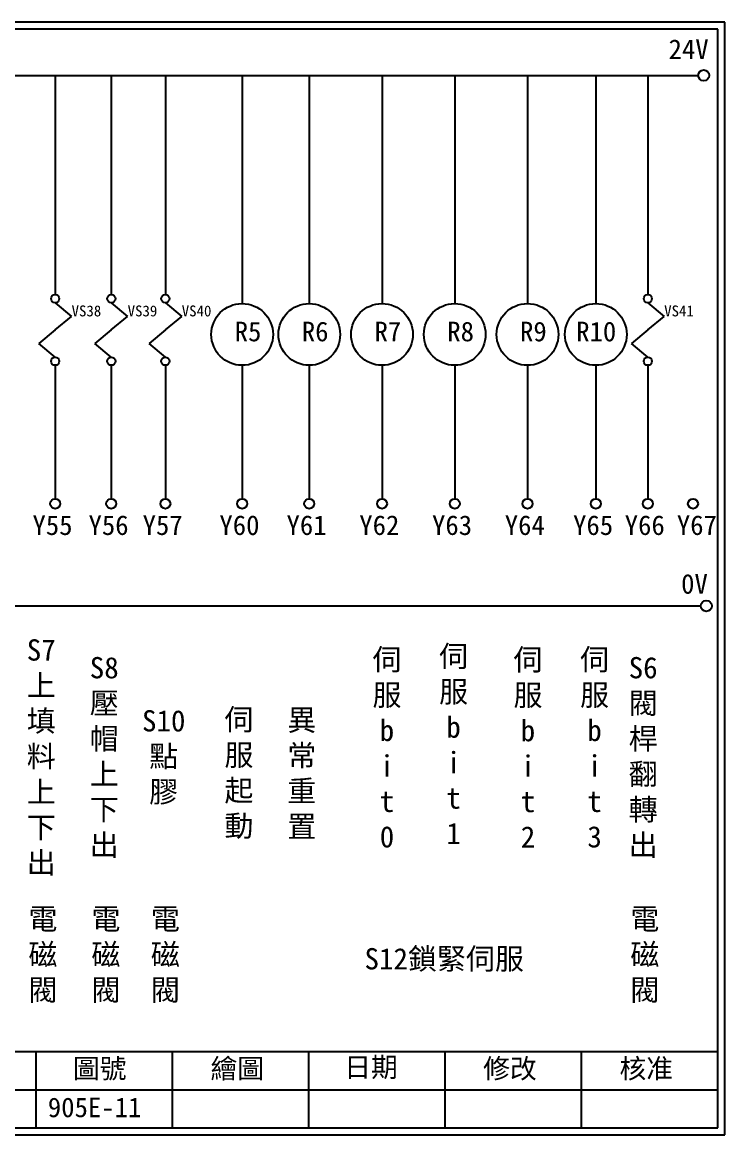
# Model space of a CAD drawing. Extents: x 926 to 1213, y 3 to 207.
# Drawn here: x 1083.9 to 1212.7, y 3 to 207 of the extents above; entities that cross this region are included whole.
import ezdxf

# ---------------------------------------------------------------- set-up
doc = ezdxf.new("R2010")
doc.units = 0
doc.layers.get('0').update_dxf_attribs({"linetype": 'CONTINUOUS'})
doc.layers.add('圖框層', color=7, linetype='CONTINUOUS')
doc.layers.add('標尺寸層', color=3, linetype='CONTINUOUS')
doc.styles.add('CNS', font='romanc.shx', dxfattribs={"bigfont": 'chineset.shx'})
doc.styles.add('STSL', font='KAIU.TTF')

msp = doc.modelspace()

# ---------------------------------------------------------------- linework, layer by layer
for centre in [(1208.88, 197.22), (1209.36, 99.96)]:
    msp.add_circle(centre, 1)
at = {"layer": '圖框層', "color": 7}
for p, q in [((1212.74, 206.97), (925.74, 206.97)), ((1212.74, 3), (1212.74, 206.97)), ((1211.49, 205.72), (926.99, 205.72)), ((1211.49, 4.25), (1211.49, 205.72)), ((926.99, 18.25), (1211.49, 18.25)), ((1086.49, 4.25), (1086.49, 18.25)), ((1111.49, 4.25), (1111.49, 18.25)), ((1136.49, 4.25), (1136.49, 18.25)), ((1161.49, 4.25), (1161.49, 18.25)), ((1186.49, 4.25), (1186.49, 18.25)), ((1061.49, 11.25), (1211.49, 11.25)), ((926.99, 4.25), (1211.49, 4.25)), ((925.74, 3), (1212.74, 3))]:
    msp.add_line(p, q, dxfattribs=at)
at = {"layer": '標尺寸層', "color": 7}
for p, q in [((930.28, 197.22), (1207.88, 197.22)), ((1089.96, 197.22), (1089.96, 157.03)), ((1100.24, 197.22), (1100.24, 157.03)), ((1110.16, 197.22), (1110.16, 157.03)), ((1124.24, 197.22), (1124.24, 155.39)), ((1136.55, 197.22), (1136.55, 155.39)), ((1149.89, 197.22), (1149.89, 155.39)), ((1163.23, 197.22), (1163.23, 155.39)), ((1176.57, 197.22), (1176.57, 155.39)), ((1189.1, 197.22), (1189.1, 155.39)), ((1198.63, 197.22), (1198.63, 157.03)), ((1089.96, 155.53), (1092.96, 153.04)), ((1100.24, 155.53), (1103.24, 153.04)), ((1110.16, 155.53), (1113.16, 153.04)), ((1198.63, 155.53), (1201.63, 153.04)), ((1089.96, 150.55), (1092.96, 153.04)), ((1100.24, 150.55), (1103.24, 153.04)), ((1110.16, 150.55), (1113.16, 153.04)), ((1198.63, 150.55), (1201.63, 153.04)), ((1089.96, 150.55), (1086.96, 148.06)), ((1100.24, 150.55), (1097.23, 148.06)), ((1110.16, 150.55), (1107.16, 148.06)), ((1198.63, 150.55), (1195.63, 148.06)), ((1089.96, 145.57), (1086.96, 148.06)), ((1100.24, 145.57), (1097.23, 148.06)), ((1110.16, 145.57), (1107.16, 148.06)), ((1198.63, 145.57), (1195.63, 148.06)), ((1089.96, 144.07), (1089.96, 119.62)), ((1100.24, 144.07), (1100.24, 119.62)), ((1110.16, 144.07), (1110.16, 119.62)), ((1124.24, 144.07), (1124.24, 119.62)), ((1136.55, 144.07), (1136.55, 119.62)), ((1149.89, 144.07), (1149.89, 119.62)), ((1163.23, 144.07), (1163.23, 119.62)), ((1176.57, 144.07), (1176.57, 119.62)), ((1189.1, 144.07), (1189.1, 119.62)), ((1198.63, 144.07), (1198.63, 119.62)), ((930.49, 99.96), (1208.36, 99.96))]:
    msp.add_line(p, q, dxfattribs=at)
for centre, radius in [((1089.96, 156.28), 0.751), ((1100.24, 156.28), 0.751), ((1110.16, 156.28), 0.751), ((1124.24, 149.73), 5.66), ((1136.55, 149.73), 5.66), ((1149.89, 149.73), 5.66), ((1163.23, 149.73), 5.66), ((1176.57, 149.73), 5.66), ((1189.1, 149.73), 5.66), ((1198.63, 156.28), 0.751), ((1089.96, 144.82), 0.751), ((1100.24, 144.82), 0.751), ((1110.16, 144.82), 0.751), ((1198.63, 144.82), 0.751), ((1089.96, 118.7), 0.92), ((1100.24, 118.7), 0.92), ((1110.16, 118.7), 0.92), ((1124.24, 118.7), 0.92), ((1136.55, 118.7), 0.92), ((1149.89, 118.7), 0.92), ((1163.23, 118.7), 0.92), ((1176.57, 118.7), 0.92), ((1189.1, 118.7), 0.92), ((1198.63, 118.7), 0.92), ((1206.92, 118.7), 0.92)]:
    msp.add_circle(centre, radius, dxfattribs=at)

# ---------------------------------------------------------------- texts
at = {"layer": '圖框層', "color": 4, "style": 'STSL'}
for s, height, p in [('24V', 3.6, (1202.44, 200.22)), ('VS38', 2, (1092.96, 153.04)), ('VS39', 2, (1103.24, 153.04)), ('VS40', 2, (1113.16, 153.04)), ('VS41', 2, (1201.63, 153.04)), ('R5', 3.6, (1122.87, 148.47)), ('R6', 3.6, (1135.18, 148.47)), ('R7', 3.6, (1148.52, 148.47)), ('R8', 3.6, (1161.86, 148.47)), ('R9', 3.6, (1175.2, 148.47)), ('R10', 3.6, (1185.5, 148.47)), ('Y55', 3.6, (1085.79, 112.96)), ('Y56', 3.6, (1096.07, 112.96)), ('Y57', 3.6, (1105.99, 112.96)), ('Y60', 3.6, (1120.07, 112.96)), ('Y61', 3.6, (1132.38, 112.96)), ('Y62', 3.6, (1145.72, 112.96)), ('Y63', 3.6, (1159.06, 112.96)), ('Y64', 3.6, (1172.4, 112.96)), ('Y65', 3.6, (1184.93, 112.96)), ('Y66', 3.6, (1194.4, 112.96)), ('Y67', 3.6, (1203.96, 112.96)), ('0V', 3.6, (1204.74, 102.2)), ('圖號', 3.6, (1093.21, 13.34)), ('繪圖', 3.6, (1118.44, 13.34)), ('日期', 3.6, (1142.96, 13.59)), ('修改', 3.6, (1168.44, 13.34)), ('核准', 3.6, (1193.44, 13.34)), ('905E-11', 3.6, (1088.61, 6.22))]:
    msp.add_text(s, height=height, dxfattribs=at).set_placement(p)
at = {"layer": '標尺寸層', "color": 7, "char_height": 3.9, "attachment_point": 5, "style": 'CNS'}
for s, insert, width in [('{\\fDFKai-SB|b0|i0|c136|p65;S7上填料上下出}', (1087.4, 72.17), 2.8481), ('{\\fDFKai-SB|b0|i0|c136|p65;伺服\\Pb\\Pi\\Pt\\P0}', (1150.8, 73.85), 8.6627), ('{\\fDFKai-SB|b0|i0|c136|p65;伺服\\Pb\\Pi\\Pt\\P1}', (1163.02, 74.49), 8.6627), ('{\\fDFKai-SB|b0|i0|c136|p65;伺服\\Pb\\Pi\\Pt\\P2}', (1176.66, 73.85), 8.6627), ('{\\fDFKai-SB|b0|i0|c136|p65;伺服\\Pb\\Pi\\Pt\\P3}', (1188.87, 73.85), 8.6627), ('{\\fDFKai-SB|b0|i0|c136|p65;S8壓帽上下出}', (1098.95, 72.17), 2.8481), ('{\\fDFKai-SB|b0|i0|c136|p65;S6閥桿翻轉出}', (1197.78, 72.17), 2.8481), ('{\\fDFKai-SB|b0|i0|c136|p65;伺服\\P起動}', (1123.65, 69.15), 8.6627), ('{\\fDFKai-SB|b0|i0|c136|p65;S10點膠}', (1109.86, 72.17), 2.8481), ('{\\fDFKai-SB|b0|i0|c136|p65;異常重置}', (1135.18, 69.15), 8.6627), ('{\\fDFKai-SB|b0|i0|c136|p65;電磁閥}', (1087.7, 35.84), 8.6627), ('{\\fDFKai-SB|b0|i0|c136|p65;電磁閥}', (1099.25, 35.84), 8.6627), ('{\\fDFKai-SB|b0|i0|c136|p65;電磁閥}', (1110.16, 35.84), 8.6627), ('{\\fDFKai-SB|b0|i0|c136|p65;電磁閥}', (1198.08, 35.84), 8.6627), ('{\\fDFKai-SB|b0|i0|c136|p65;S12鎖緊伺服}', (1161.3, 35.04), 53.8284)]:
    msp.add_mtext(s, dxfattribs=dict(at, insert=insert, width=width))

doc.saveas('drawing.dxf')
